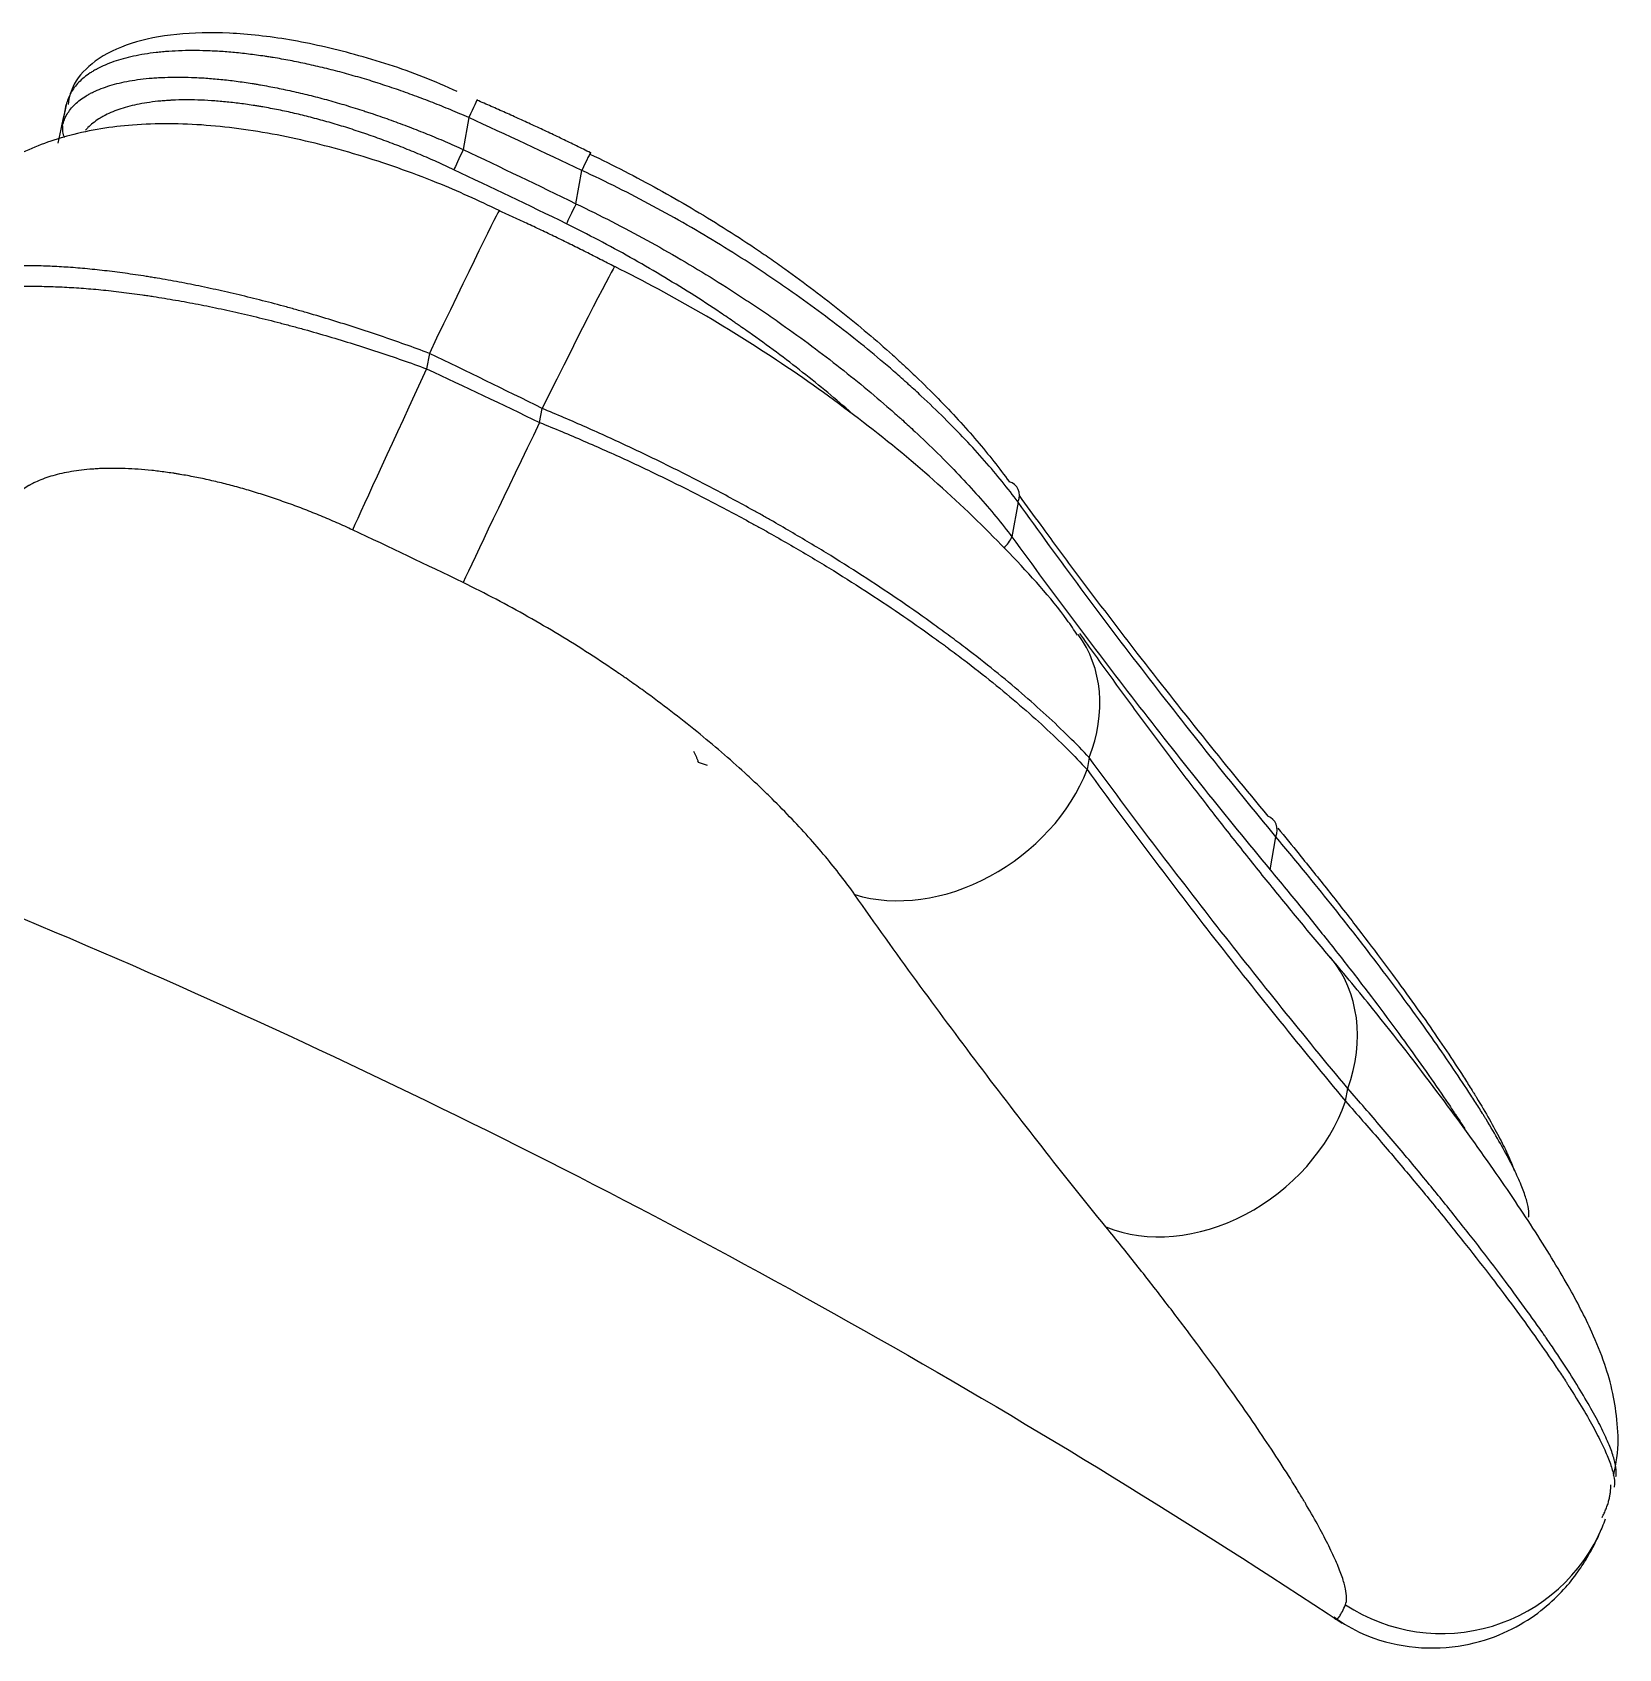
# Model space of a CAD drawing. Extents: x -2833 to -229, y 127 to 2035.
# Drawn here: x -1366.7 to -1185, y 1338.3 to 1523.3 of the extents above; entities that cross this region are included whole.
import ezdxf

# ---------------------------------------------------------------- set-up
doc = ezdxf.new("R2010")
doc.units = 0
doc.header["$LTSCALE"] = 0.5
doc.header["$MEASUREMENT"] = 0
doc.layers.get('0').update_dxf_attribs({"linetype": 'CONTINUOUS'})

msp = doc.modelspace()

# ---------------------------------------------------------------- linework, layer by layer
at = {"color": 7, "linetype": 'Continuous', "lineweight": 25}
for p, q in [((-1363.25, 1512.67), (-1362.83, 1515.05)), ((-1315.76, 1515.65), (-1315.78, 1515.62)), ((-1316.73, 1513.58), (-1317.37, 1509.93)), ((-1304.45, 1503.72), (-1303.77, 1507.54)), ((-1321.24, 1486.59), (-1321.55, 1484.82)), ((-1308.61, 1478.67), (-1308.33, 1480.29)), ((-1253.82, 1469.57), (-1254.52, 1465.58)), ((-1245.67, 1440.3), (-1245.91, 1438.93)), ((-1290.58, 1439.85), (-1290.57, 1439.85)), ((-1290.46, 1439.8), (-1289.44, 1439.44)), ((-1224.95, 1427.45), (-1224.28, 1431.24)), ((-1216.3, 1400.95), (-1216.05, 1402.41))]:
    msp.add_line(p, q, dxfattribs=at)
for centre, major_axis, ratio, start_param, end_param in [((-1316.8, 1513.38), (1.04, 2.27), 0.006993, 6.280155, 7.766995), ((-1360.78, 1512.23), (-2.44, 0.54), 0.946138, 0.046762, 0.634501), ((-1317.44, 1509.72), (1.06, 2.26), 0.007951, 1.483892, 2.766271), ((-1303.85, 1507.33), (1.07, 2.26), 0.008327, 6.281825, 7.767112), ((-1303.85, 1507.33), (1.07, 2.26), 0.008327, 5.890201, 6.281938), ((-1321.83, 1484.95), (8.62, 18.04), 0.008453, 6.276565, 7.767125), ((-1304.52, 1503.51), (-1.1, -2.24), 0.009346, 4.625623, 5.910752), ((-1308.93, 1478.65), (-8.92, -17.89), 0.009881, 3.139599, 4.625682), ((-1322.15, 1483.18), (8.43, 18.13), 0.007539, 1.483855, 2.761984), ((-1309.21, 1477.04), (8.71, 17.99), 0.008908, 1.483985, 2.764855), ((-1255.99, 1469.84), (-2.03, -1.45), 0.774776, 2.267278, 3.692732), ((-1256.69, 1465.85), (-2.02, -1.47), 0.777168, 1.614625, 2.261669), ((-1263.01, 1442.5), (-16.11, -11.84), 0.778918, 2.257477, 3.145723), ((-1263.25, 1441.13), (16.17, 11.76), 0.777343, 3.674968, 5.402844), ((-1226.45, 1431.52), (-1.92, -1.6), 0.796345, 2.211215, 3.558752), ((-1233.39, 1404.61), (-15.38, -12.77), 0.796486, 2.210801, 3.138084), ((-1233.65, 1403.15), (-15.35, -12.81), 0.797146, 0.403704, 2.208864), ((-1205.33, 1359.96), (-18.46, 7.68), 0.997587, 3.13887, 3.188231), ((-1205.33, 1359.96), (-18.46, 7.68), 0.997587, 1.381953, 3.13887)]:
    msp.add_ellipse(centre, major_axis=major_axis, ratio=ratio, start_param=start_param, end_param=end_param, dxfattribs=at)
for points, knots in [([(-1318.05, 1516.56), (-1319.33, 1517.15), (-1323.22, 1518.84), (-1329.79, 1520.92), (-1337.34, 1522.64), (-1344.26, 1523.39), (-1350.41, 1523.26), (-1355.6, 1522.22), (-1359.49, 1520.32), (-1361.97, 1517.82), (-1362.51, 1515.93), (-1362.61, 1515.09)], [0, 0, 0, 0, 0.062216, 0.188368, 0.311748, 0.435112, 0.557962, 0.684625, 0.813716, 0.923652, 1, 1, 1, 1]), ([(-1316.73, 1513.58), (-1317.42, 1513.89), (-1318.79, 1514.48), (-1320.86, 1515.31), (-1322.94, 1516.1), (-1324.33, 1516.6), (-1325.71, 1517.07), (-1326.41, 1517.3), (-1327.19, 1517.55), (-1327.28, 1517.58), (-1327.45, 1517.64), (-1327.71, 1517.72), (-1328.32, 1517.91), (-1328.84, 1518.06), (-1329.87, 1518.36), (-1331.23, 1518.75), (-1333.25, 1519.27), (-1335.24, 1519.72), (-1337.2, 1520.13), (-1338.49, 1520.35), (-1339.29, 1520.48), (-1339.45, 1520.51), (-1339.77, 1520.56), (-1339.93, 1520.58), (-1340.41, 1520.65), (-1340.72, 1520.7), (-1341.65, 1520.82), (-1342.88, 1520.97), (-1344.65, 1521.13), (-1346.35, 1521.23), (-1348, 1521.27), (-1349.58, 1521.25), (-1350.59, 1521.2), (-1351.14, 1521.16), (-1351.2, 1521.16), (-1351.33, 1521.15), (-1351.51, 1521.13), (-1351.93, 1521.1), (-1352.29, 1521.06), (-1352.98, 1520.98), (-1353.88, 1520.86), (-1355.14, 1520.62), (-1356.31, 1520.33), (-1357.39, 1520), (-1358.38, 1519.61), (-1358.98, 1519.32), (-1359.31, 1519.15), (-1359.34, 1519.13), (-1359.41, 1519.09), (-1359.52, 1519.04), (-1359.76, 1518.9), (-1359.95, 1518.78), (-1360.33, 1518.53), (-1360.8, 1518.19), (-1361.41, 1517.63), (-1361.92, 1517.04), (-1362.32, 1516.41), (-1362.63, 1515.75), (-1362.77, 1515.29), (-1362.83, 1515.05)], [0, 0, 0, 0, 0.03125, 0.0625, 0.09375, 0.125, 0.125, 0.15625, 0.15625, 0.160156, 0.160156, 0.164063, 0.171875, 0.1875, 0.1875, 0.21875, 0.25, 0.28125, 0.3125, 0.34375, 0.34375, 0.351563, 0.351563, 0.359375, 0.359375, 0.375, 0.375, 0.40625, 0.4375, 0.46875, 0.5, 0.53125, 0.5625, 0.5625, 0.566406, 0.566406, 0.570313, 0.578125, 0.59375, 0.59375, 0.625, 0.65625, 0.6875, 0.71875, 0.75, 0.78125, 0.78125, 0.785156, 0.785156, 0.789062, 0.796875, 0.8125, 0.8125, 0.84375, 0.875, 0.90625, 0.9375, 0.96875, 1, 1, 1, 1]), ([(-1363.25, 1512.67), (-1363.19, 1512.9), (-1363.06, 1513.34), (-1362.75, 1513.97), (-1362.35, 1514.56), (-1361.85, 1515.11), (-1361.24, 1515.62), (-1360.78, 1515.94), (-1360.4, 1516.17), (-1360.2, 1516.28), (-1360, 1516.39), (-1359.86, 1516.46), (-1359.79, 1516.49), (-1359.43, 1516.66), (-1358.83, 1516.92), (-1357.84, 1517.26), (-1356.76, 1517.55), (-1355.6, 1517.79), (-1354.34, 1517.98), (-1353.45, 1518.08), (-1352.75, 1518.13), (-1352.4, 1518.16), (-1352.04, 1518.17), (-1351.86, 1518.18), (-1351.79, 1518.19), (-1351.67, 1518.19), (-1351.12, 1518.21), (-1350.05, 1518.23), (-1348.48, 1518.2), (-1346.84, 1518.12), (-1345.14, 1517.97), (-1343.37, 1517.77), (-1342.15, 1517.59), (-1341.38, 1517.47), (-1341.14, 1517.43), (-1340.91, 1517.39), (-1340.75, 1517.36), (-1340.67, 1517.35), (-1340.28, 1517.28), (-1339.96, 1517.22), (-1339.01, 1517.05), (-1337.73, 1516.79), (-1335.77, 1516.35), (-1333.79, 1515.85), (-1331.79, 1515.3), (-1330.43, 1514.89), (-1329.4, 1514.57), (-1328.89, 1514.4), (-1328.37, 1514.23), (-1328.11, 1514.15), (-1328.03, 1514.12), (-1327.85, 1514.06), (-1327.08, 1513.8), (-1326.3, 1513.53), (-1324.92, 1513.03), (-1323.54, 1512.52), (-1321.48, 1511.71), (-1319.42, 1510.85), (-1318.05, 1510.24), (-1317.37, 1509.93)], [0, 0, 0, 0, 0.03125, 0.0625, 0.09375, 0.125, 0.15625, 0.1875, 0.1875, 0.203125, 0.210937, 0.210937, 0.21875, 0.21875, 0.25, 0.28125, 0.3125, 0.34375, 0.375, 0.40625, 0.40625, 0.421875, 0.429688, 0.429688, 0.433594, 0.433594, 0.4375, 0.46875, 0.5, 0.53125, 0.5625, 0.59375, 0.625, 0.625, 0.632813, 0.636719, 0.636719, 0.640625, 0.640625, 0.65625, 0.65625, 0.6875, 0.71875, 0.75, 0.78125, 0.8125, 0.8125, 0.828125, 0.835938, 0.835938, 0.839844, 0.839844, 0.84375, 0.875, 0.875, 0.90625, 0.9375, 0.96875, 1, 1, 1, 1]), ([(-1318.44, 1507.62), (-1319.08, 1507.93), (-1320.37, 1508.52), (-1322.31, 1509.36), (-1324.25, 1510.15), (-1325.55, 1510.65), (-1326.84, 1511.13), (-1327.49, 1511.37), (-1328.23, 1511.62), (-1328.31, 1511.65), (-1328.47, 1511.71), (-1328.55, 1511.73), (-1328.8, 1511.82), (-1329.28, 1511.98), (-1329.77, 1512.14), (-1330.74, 1512.45), (-1332.02, 1512.85), (-1333.91, 1513.38), (-1335.78, 1513.86), (-1337.62, 1514.29), (-1338.83, 1514.53), (-1339.73, 1514.7), (-1340.03, 1514.75), (-1340.4, 1514.82), (-1340.47, 1514.83), (-1340.62, 1514.86), (-1340.85, 1514.89), (-1341.65, 1515.03), (-1342.95, 1515.21), (-1344.61, 1515.4), (-1346.22, 1515.53), (-1347.76, 1515.61), (-1349.24, 1515.62), (-1350.19, 1515.6), (-1350.71, 1515.57), (-1350.77, 1515.57), (-1350.89, 1515.56), (-1350.94, 1515.56), (-1351.12, 1515.55), (-1351.46, 1515.53), (-1351.79, 1515.5), (-1352.44, 1515.44), (-1353.29, 1515.34), (-1354.47, 1515.14), (-1355.57, 1514.9), (-1356.58, 1514.6), (-1357.51, 1514.26), (-1358.08, 1514), (-1358.38, 1513.84), (-1358.41, 1513.83), (-1358.48, 1513.79), (-1358.58, 1513.74), (-1358.8, 1513.61), (-1358.99, 1513.5), (-1359.34, 1513.28), (-1359.78, 1512.96), (-1360.27, 1512.53), (-1360.52, 1512.25), (-1360.61, 1512.15)], [0, 0, 0, 0, 0.035036, 0.070072, 0.105108, 0.140144, 0.140144, 0.17518, 0.17518, 0.17956, 0.17956, 0.183939, 0.183939, 0.192698, 0.210216, 0.210216, 0.245253, 0.280289, 0.315325, 0.350361, 0.385397, 0.385397, 0.402915, 0.402915, 0.407294, 0.407294, 0.411674, 0.420433, 0.455469, 0.490505, 0.525541, 0.560577, 0.595613, 0.630649, 0.630649, 0.635029, 0.635029, 0.639408, 0.639408, 0.648168, 0.665686, 0.665686, 0.700722, 0.735758, 0.770794, 0.80583, 0.840866, 0.875902, 0.875902, 0.880282, 0.880282, 0.884661, 0.89342, 0.910938, 0.910938, 0.945974, 0.98101, 1, 1, 1, 1]), ([(-1313.24, 1502.93), (-1315.6, 1504.09), (-1320.93, 1506.49), (-1329.37, 1509.43), (-1338.28, 1511.68), (-1346.95, 1512.9), (-1355, 1512.97), (-1362.04, 1511.86), (-1368.13, 1509.68), (-1373.34, 1506.46), (-1377.61, 1502.19), (-1380.7, 1497.14), (-1381.74, 1493.49), (-1382.04, 1491.65)], [0, 0, 0, 0, 0.086027, 0.193202, 0.299357, 0.408533, 0.520848, 0.621144, 0.704632, 0.783062, 0.858442, 0.932664, 1, 1, 1, 1]), ([(-1302.85, 1509.41), (-1301.51, 1508.77), (-1300.19, 1508.12), (-1297.58, 1506.78), (-1296.29, 1506.09), (-1293.75, 1504.69), (-1292.49, 1503.97), (-1290.01, 1502.5), (-1287.56, 1501.01), (-1285.18, 1499.46), (-1283.85, 1498.57), (-1283.7, 1498.47), (-1283.41, 1498.27), (-1283.26, 1498.17), (-1282.82, 1497.88), (-1281.95, 1497.28), (-1281.1, 1496.68), (-1279.4, 1495.47), (-1278.3, 1494.66), (-1276.14, 1493.03), (-1275.09, 1492.22), (-1273.04, 1490.57), (-1272.04, 1489.74), (-1270.08, 1488.08), (-1269.13, 1487.25), (-1267.96, 1486.21), (-1267.62, 1485.89), (-1267.28, 1485.58), (-1267.05, 1485.37), (-1266.94, 1485.26), (-1266.37, 1484.74), (-1265.93, 1484.32), (-1264.62, 1483.07), (-1263.79, 1482.25), (-1262.18, 1480.61), (-1260.63, 1478.98), (-1259.21, 1477.37), (-1257.86, 1475.79), (-1257.21, 1475), (-1255.98, 1473.44), (-1255.4, 1472.67), (-1254.85, 1471.91)], [0, 0, 0, 0, 0.0625, 0.0625, 0.125, 0.125, 0.1875, 0.1875, 0.25, 0.3125, 0.3125, 0.320312, 0.320312, 0.328125, 0.328125, 0.34375, 0.375, 0.375, 0.4375, 0.4375, 0.5, 0.5, 0.5625, 0.5625, 0.625, 0.625, 0.640625, 0.648437, 0.648437, 0.65625, 0.65625, 0.6875, 0.6875, 0.75, 0.75, 0.8125, 0.875, 0.875, 0.9375, 0.9375, 1, 1, 1, 1]), ([(-1253.82, 1469.57), (-1254.39, 1470.34), (-1255, 1471.12), (-1256.28, 1472.69), (-1256.95, 1473.49), (-1258.36, 1475.09), (-1259.84, 1476.71), (-1261.45, 1478.36), (-1263.12, 1480.02), (-1264, 1480.86), (-1265.35, 1482.12), (-1265.81, 1482.54), (-1266.4, 1483.07), (-1266.52, 1483.18), (-1266.76, 1483.39), (-1267.11, 1483.71), (-1267.47, 1484.03), (-1268.68, 1485.09), (-1269.68, 1485.93), (-1271.71, 1487.61), (-1272.76, 1488.45), (-1274.9, 1490.11), (-1275.99, 1490.94), (-1278.24, 1492.59), (-1279.38, 1493.41), (-1281.15, 1494.63), (-1281.74, 1495.04), (-1282.65, 1495.65), (-1282.95, 1495.85), (-1283.4, 1496.15), (-1283.56, 1496.25), (-1283.86, 1496.45), (-1285.24, 1497.35), (-1287.88, 1499.02), (-1290.43, 1500.54), (-1293.01, 1502.02), (-1294.31, 1502.75), (-1296.96, 1504.17), (-1298.3, 1504.87), (-1301.01, 1506.23), (-1302.38, 1506.89), (-1303.77, 1507.54)], [0, 0, 0, 0, 0.0625, 0.0625, 0.125, 0.125, 0.1875, 0.25, 0.25, 0.3125, 0.3125, 0.34375, 0.34375, 0.351562, 0.351562, 0.359375, 0.375, 0.375, 0.4375, 0.4375, 0.5, 0.5, 0.5625, 0.5625, 0.625, 0.625, 0.65625, 0.65625, 0.671875, 0.671875, 0.679687, 0.679687, 0.6875, 0.75, 0.8125, 0.8125, 0.875, 0.875, 0.9375, 0.9375, 1, 1, 1, 1]), ([(-1304.45, 1503.72), (-1303.06, 1503.05), (-1301.69, 1502.38), (-1298.99, 1500.99), (-1297.66, 1500.28), (-1295.02, 1498.83), (-1293.72, 1498.1), (-1291.15, 1496.59), (-1288.61, 1495.06), (-1286.14, 1493.47), (-1284.61, 1492.46), (-1284.3, 1492.26), (-1283.69, 1491.85), (-1283.39, 1491.65), (-1282.49, 1491.04), (-1281.9, 1490.63), (-1280.14, 1489.4), (-1278.99, 1488.57), (-1276.75, 1486.91), (-1275.65, 1486.08), (-1273.51, 1484.41), (-1272.47, 1483.57), (-1270.43, 1481.89), (-1269.44, 1481.04), (-1268.23, 1479.98), (-1267.87, 1479.67), (-1267.51, 1479.35), (-1267.27, 1479.14), (-1267.15, 1479.03), (-1266.57, 1478.5), (-1266.1, 1478.08), (-1264.74, 1476.81), (-1263.87, 1475.98), (-1262.19, 1474.32), (-1261.38, 1473.5), (-1259.83, 1471.87), (-1259.09, 1471.06), (-1257.67, 1469.47), (-1256.99, 1468.68), (-1255.71, 1467.11), (-1255.1, 1466.34), (-1254.52, 1465.58)], [0, 0, 0, 0, 0.0625, 0.0625, 0.125, 0.125, 0.1875, 0.1875, 0.25, 0.3125, 0.3125, 0.328125, 0.328125, 0.34375, 0.34375, 0.375, 0.375, 0.4375, 0.4375, 0.5, 0.5, 0.5625, 0.5625, 0.625, 0.625, 0.640625, 0.648438, 0.648438, 0.65625, 0.65625, 0.6875, 0.6875, 0.75, 0.75, 0.8125, 0.8125, 0.875, 0.875, 0.9375, 0.9375, 1, 1, 1, 1]), ([(-1272.73, 1479.63), (-1272.78, 1479.68), (-1272.83, 1479.72), (-1273.77, 1480.54), (-1274.68, 1481.32), (-1276.55, 1482.87), (-1277.51, 1483.64), (-1279.47, 1485.19), (-1280.47, 1485.95), (-1282.52, 1487.48), (-1283.57, 1488.24), (-1284.91, 1489.19), (-1285.31, 1489.47), (-1285.72, 1489.75), (-1285.99, 1489.94), (-1286.13, 1490.04), (-1286.81, 1490.51), (-1287.36, 1490.88), (-1289.02, 1491.99), (-1291.26, 1493.45), (-1293.56, 1494.85), (-1295.88, 1496.24), (-1297.05, 1496.92), (-1299.43, 1498.25), (-1300.63, 1498.91), (-1303.07, 1500.19), (-1304.3, 1500.81), (-1305.55, 1501.43)], [0, 0, 0, 0, 0.005247, 0.005247, 0.104723, 0.104723, 0.204198, 0.204198, 0.303673, 0.303673, 0.403148, 0.403148, 0.428017, 0.440452, 0.440452, 0.452886, 0.452886, 0.502624, 0.502624, 0.602099, 0.701574, 0.701574, 0.801049, 0.801049, 0.900525, 0.900525, 1, 1, 1, 1]), ([(-1321.24, 1486.59), (-1322.17, 1486.94), (-1324.03, 1487.62), (-1326.83, 1488.59), (-1329.62, 1489.52), (-1331.48, 1490.1), (-1333.33, 1490.67), (-1334.26, 1490.95), (-1335.42, 1491.28), (-1335.65, 1491.35), (-1336.12, 1491.48), (-1336.35, 1491.55), (-1337.04, 1491.74), (-1337.5, 1491.87), (-1338.88, 1492.24), (-1340.7, 1492.72), (-1343.38, 1493.37), (-1346.02, 1493.97), (-1348.62, 1494.51), (-1350.32, 1494.83), (-1351.59, 1495.06), (-1352.01, 1495.13), (-1352.64, 1495.24), (-1352.85, 1495.27), (-1353.26, 1495.34), (-1354.29, 1495.5), (-1356.11, 1495.77), (-1358.45, 1496.07), (-1360.7, 1496.3), (-1362.87, 1496.47), (-1364.95, 1496.58), (-1366.27, 1496.61), (-1367.09, 1496.62), (-1367.25, 1496.62), (-1367.49, 1496.62), (-1367.57, 1496.62), (-1367.73, 1496.62), (-1368.12, 1496.61), (-1368.51, 1496.61), (-1369.43, 1496.59), (-1370.02, 1496.56), (-1371.16, 1496.5), (-1372.26, 1496.41), (-1373.8, 1496.22), (-1375.22, 1495.98), (-1376.52, 1495.68), (-1377.3, 1495.45), (-1377.72, 1495.31), (-1377.77, 1495.29), (-1377.86, 1495.26), (-1377.91, 1495.24), (-1378.04, 1495.19), (-1378.31, 1495.09), (-1378.56, 1494.99), (-1379.05, 1494.77), (-1379.36, 1494.62), (-1379.92, 1494.3), (-1380.44, 1493.97), (-1381.08, 1493.42), (-1381.59, 1492.83), (-1381.97, 1492.2), (-1382.13, 1491.74), (-1382.18, 1491.51)], [0, 0, 0, 0, 0.03125, 0.0625, 0.09375, 0.125, 0.125, 0.15625, 0.15625, 0.164063, 0.164063, 0.171875, 0.171875, 0.1875, 0.1875, 0.21875, 0.25, 0.28125, 0.3125, 0.34375, 0.34375, 0.359375, 0.359375, 0.367188, 0.367188, 0.375, 0.40625, 0.4375, 0.46875, 0.5, 0.53125, 0.5625, 0.5625, 0.570313, 0.570313, 0.574219, 0.574219, 0.578125, 0.59375, 0.59375, 0.625, 0.625, 0.65625, 0.6875, 0.71875, 0.75, 0.78125, 0.78125, 0.785156, 0.785156, 0.789063, 0.789063, 0.796875, 0.8125, 0.8125, 0.84375, 0.84375, 0.875, 0.90625, 0.9375, 0.96875, 1, 1, 1, 1]), ([(-1247.01, 1454.33), (-1247.4, 1454.92), (-1249.56, 1458.07), (-1254.61, 1463.65), (-1262.21, 1471.12), (-1270.8, 1478.28), (-1280.09, 1485.04), (-1289.88, 1491.21), (-1296.63, 1494.84), (-1300.01, 1496.52)], [0, 0, 0, 0, 0.038667, 0.209711, 0.375819, 0.536734, 0.696321, 0.851948, 1, 1, 1, 1]), ([(-1382.68, 1488.7), (-1382.62, 1488.94), (-1382.46, 1489.41), (-1382.08, 1490.08), (-1381.56, 1490.7), (-1380.92, 1491.27), (-1380.4, 1491.63), (-1379.83, 1491.97), (-1379.53, 1492.13), (-1379.03, 1492.36), (-1378.78, 1492.48), (-1378.51, 1492.58), (-1378.33, 1492.66), (-1378.24, 1492.69), (-1377.77, 1492.86), (-1376.98, 1493.12), (-1375.68, 1493.45), (-1374.25, 1493.73), (-1372.72, 1493.96), (-1371.61, 1494.07), (-1370.47, 1494.16), (-1369.88, 1494.2), (-1368.96, 1494.24), (-1368.49, 1494.25), (-1368.01, 1494.26), (-1367.77, 1494.27), (-1367.69, 1494.27), (-1367.53, 1494.27), (-1366.8, 1494.28), (-1365.38, 1494.27), (-1363.3, 1494.2), (-1361.13, 1494.07), (-1358.87, 1493.88), (-1356.53, 1493.62), (-1354.91, 1493.4), (-1353.88, 1493.26), (-1353.67, 1493.23), (-1353.26, 1493.17), (-1353.05, 1493.13), (-1352.42, 1493.04), (-1352, 1492.97), (-1350.73, 1492.76), (-1349.02, 1492.46), (-1346.41, 1491.96), (-1343.76, 1491.39), (-1341.07, 1490.77), (-1339.25, 1490.31), (-1337.87, 1489.95), (-1337.18, 1489.77), (-1336.48, 1489.58), (-1336.02, 1489.45), (-1335.78, 1489.39), (-1334.62, 1489.07), (-1333.69, 1488.8), (-1331.82, 1488.25), (-1329.96, 1487.68), (-1327.16, 1486.78), (-1324.35, 1485.83), (-1322.48, 1485.16), (-1321.55, 1484.82)], [0, 0, 0, 0, 0.03125, 0.0625, 0.09375, 0.125, 0.15625, 0.15625, 0.1875, 0.1875, 0.203125, 0.210938, 0.210938, 0.21875, 0.21875, 0.25, 0.28125, 0.3125, 0.34375, 0.375, 0.375, 0.40625, 0.40625, 0.421875, 0.429688, 0.429688, 0.433594, 0.433594, 0.4375, 0.46875, 0.5, 0.53125, 0.5625, 0.59375, 0.625, 0.625, 0.632813, 0.632813, 0.640625, 0.640625, 0.65625, 0.65625, 0.6875, 0.71875, 0.75, 0.78125, 0.8125, 0.8125, 0.828125, 0.835938, 0.835938, 0.84375, 0.84375, 0.875, 0.875, 0.90625, 0.9375, 0.96875, 1, 1, 1, 1]), ([(-1245.67, 1440.3), (-1246.4, 1441.09), (-1247.18, 1441.89), (-1248.82, 1443.51), (-1249.68, 1444.33), (-1251.49, 1445.99), (-1252.43, 1446.83), (-1254.4, 1448.52), (-1255.43, 1449.38), (-1257.57, 1451.11), (-1258.68, 1451.98), (-1260.12, 1453.08), (-1260.56, 1453.41), (-1261, 1453.74), (-1261.3, 1453.96), (-1261.45, 1454.07), (-1262.19, 1454.63), (-1262.8, 1455.07), (-1264.64, 1456.4), (-1265.9, 1457.28), (-1268.47, 1459.05), (-1269.79, 1459.93), (-1272.49, 1461.68), (-1273.87, 1462.56), (-1276.69, 1464.3), (-1278.14, 1465.16), (-1280.35, 1466.46), (-1281.09, 1466.89), (-1282.03, 1467.43), (-1282.22, 1467.53), (-1282.6, 1467.75), (-1282.79, 1467.86), (-1283.36, 1468.18), (-1283.74, 1468.39), (-1285.66, 1469.45), (-1287.2, 1470.29), (-1290.33, 1471.93), (-1291.91, 1472.74), (-1295.1, 1474.33), (-1296.71, 1475.11), (-1299.97, 1476.64), (-1301.62, 1477.39), (-1304.95, 1478.86), (-1306.63, 1479.58), (-1308.33, 1480.29)], [0, 0, 0, 0, 0.0625, 0.0625, 0.125, 0.125, 0.1875, 0.1875, 0.25, 0.25, 0.3125, 0.3125, 0.328125, 0.335937, 0.335937, 0.34375, 0.34375, 0.375, 0.375, 0.4375, 0.4375, 0.5, 0.5, 0.5625, 0.5625, 0.625, 0.625, 0.65625, 0.65625, 0.664062, 0.664062, 0.671875, 0.671875, 0.6875, 0.6875, 0.75, 0.75, 0.8125, 0.8125, 0.875, 0.875, 0.9375, 0.9375, 1, 1, 1, 1]), ([(-1308.61, 1478.67), (-1306.91, 1477.99), (-1305.22, 1477.28), (-1301.88, 1475.83), (-1300.23, 1475.1), (-1296.96, 1473.59), (-1295.35, 1472.82), (-1292.15, 1471.25), (-1290.56, 1470.46), (-1287.43, 1468.83), (-1285.88, 1468), (-1283.97, 1466.95), (-1283.58, 1466.74), (-1283.11, 1466.48), (-1283.01, 1466.42), (-1282.82, 1466.32), (-1282.54, 1466.16), (-1281.5, 1465.57), (-1280.57, 1465.04), (-1278.35, 1463.76), (-1276.91, 1462.9), (-1274.08, 1461.17), (-1272.7, 1460.3), (-1270, 1458.55), (-1268.68, 1457.68), (-1266.11, 1455.92), (-1264.85, 1455.04), (-1263.31, 1453.93), (-1262.86, 1453.6), (-1262.33, 1453.22), (-1262.1, 1453.05), (-1261.95, 1452.94), (-1261.88, 1452.88), (-1261.21, 1452.38), (-1260.62, 1451.94), (-1258.89, 1450.63), (-1257.78, 1449.75), (-1255.65, 1448.03), (-1254.62, 1447.17), (-1252.65, 1445.48), (-1251.71, 1444.64), (-1249.91, 1442.97), (-1249.05, 1442.15), (-1247.41, 1440.53), (-1246.64, 1439.72), (-1245.91, 1438.93)], [0, 0, 0, 0, 0.0625, 0.0625, 0.125, 0.125, 0.1875, 0.1875, 0.25, 0.25, 0.3125, 0.3125, 0.328125, 0.328125, 0.332031, 0.332031, 0.335937, 0.34375, 0.375, 0.375, 0.4375, 0.4375, 0.5, 0.5, 0.5625, 0.5625, 0.625, 0.625, 0.640625, 0.648437, 0.652344, 0.652344, 0.65625, 0.65625, 0.6875, 0.6875, 0.75, 0.75, 0.8125, 0.8125, 0.875, 0.875, 0.9375, 0.9375, 1, 1, 1, 1]), ([(-1330.03, 1466.37), (-1330.63, 1466.65), (-1331.85, 1467.2), (-1333.68, 1467.98), (-1335.51, 1468.72), (-1336.74, 1469.18), (-1337.97, 1469.62), (-1338.58, 1469.84), (-1339.28, 1470.07), (-1339.35, 1470.1), (-1339.51, 1470.15), (-1339.74, 1470.22), (-1340.27, 1470.4), (-1340.73, 1470.54), (-1341.64, 1470.82), (-1342.84, 1471.18), (-1344.62, 1471.65), (-1346.37, 1472.07), (-1348.1, 1472.44), (-1349.23, 1472.64), (-1349.93, 1472.76), (-1350.07, 1472.78), (-1350.28, 1472.82), (-1350.35, 1472.83), (-1350.49, 1472.85), (-1350.83, 1472.9), (-1351.17, 1472.95), (-1351.99, 1473.06), (-1353.05, 1473.19), (-1354.59, 1473.33), (-1356.07, 1473.41), (-1357.49, 1473.43), (-1358.4, 1473.41), (-1359.06, 1473.39), (-1359.39, 1473.37), (-1359.77, 1473.34), (-1359.93, 1473.33), (-1360.04, 1473.32), (-1360.09, 1473.32), (-1360.57, 1473.28), (-1360.98, 1473.24), (-1361.77, 1473.13), (-1362.15, 1473.07), (-1362.89, 1472.94), (-1363.61, 1472.79), (-1364.6, 1472.52), (-1365.52, 1472.21), (-1366.08, 1471.97), (-1366.48, 1471.78), (-1366.68, 1471.69), (-1366.9, 1471.57), (-1366.99, 1471.52), (-1367.05, 1471.48), (-1367.08, 1471.46), (-1367.35, 1471.31), (-1367.58, 1471.16), (-1368.01, 1470.86), (-1368.41, 1470.55), (-1368.92, 1470.04), (-1369.35, 1469.51), (-1369.7, 1468.94), (-1369.97, 1468.35), (-1370.09, 1467.93), (-1370.14, 1467.71)], [0, 0, 0, 0, 0.03125, 0.0625, 0.09375, 0.125, 0.125, 0.15625, 0.15625, 0.160156, 0.160156, 0.164062, 0.171875, 0.1875, 0.1875, 0.21875, 0.25, 0.28125, 0.3125, 0.34375, 0.34375, 0.351562, 0.351562, 0.355469, 0.355469, 0.359375, 0.375, 0.375, 0.40625, 0.4375, 0.46875, 0.5, 0.53125, 0.53125, 0.546875, 0.554687, 0.558594, 0.558594, 0.5625, 0.5625, 0.59375, 0.59375, 0.625, 0.625, 0.65625, 0.6875, 0.71875, 0.75, 0.75, 0.765625, 0.773437, 0.777344, 0.777344, 0.78125, 0.78125, 0.8125, 0.8125, 0.84375, 0.875, 0.90625, 0.9375, 0.96875, 1, 1, 1, 1]), ([(-1224.28, 1431.24), (-1226.8, 1434.28), (-1229.31, 1437.36), (-1234.29, 1443.58), (-1236.77, 1446.74), (-1244.16, 1456.31), (-1249.02, 1462.86), (-1253.82, 1469.57)], [0, 0, 0, 0, 0.25, 0.25, 0.5, 0.5, 1, 1, 1, 1]), ([(-1253.69, 1470.3), (-1252.87, 1469.16), (-1252.05, 1468.03), (-1250.01, 1465.25), (-1248.79, 1463.61), (-1246.35, 1460.33), (-1245.13, 1458.71), (-1242.67, 1455.48), (-1241.44, 1453.87), (-1237.73, 1449.08), (-1235.25, 1445.93), (-1230.25, 1439.71), (-1227.73, 1436.63), (-1225.21, 1433.6)], [0, 0, 0, 0, 0.088497, 0.088497, 0.218712, 0.218712, 0.348927, 0.348927, 0.479141, 0.479141, 0.739571, 0.739571, 1, 1, 1, 1]), ([(-1254.52, 1465.58), (-1249.7, 1458.94), (-1244.82, 1452.45), (-1237.43, 1442.92), (-1234.95, 1439.78), (-1229.97, 1433.57), (-1227.46, 1430.49), (-1224.95, 1427.45)], [0, 0, 0, 0, 0.5, 0.5, 0.75, 0.75, 1, 1, 1, 1]), ([(-1272.52, 1424.61), (-1273.02, 1425.33), (-1273.56, 1426.05), (-1274.68, 1427.5), (-1275.27, 1428.24), (-1276.51, 1429.73), (-1277.16, 1430.48), (-1278.53, 1432), (-1279.24, 1432.77), (-1280.72, 1434.31), (-1281.49, 1435.09), (-1282.69, 1436.27), (-1283.1, 1436.67), (-1283.73, 1437.26), (-1283.94, 1437.46), (-1284.36, 1437.86), (-1284.58, 1438.06), (-1285.65, 1439.05), (-1287.42, 1440.63), (-1289.29, 1442.2), (-1291.2, 1443.77), (-1292.18, 1444.55), (-1294.2, 1446.11), (-1295.23, 1446.88), (-1296.82, 1448.04), (-1297.35, 1448.42), (-1298.17, 1449), (-1298.44, 1449.19), (-1298.85, 1449.48), (-1298.99, 1449.57), (-1299.27, 1449.76), (-1300.51, 1450.62), (-1302.9, 1452.21), (-1305.21, 1453.65), (-1307.55, 1455.06), (-1308.74, 1455.76), (-1311.15, 1457.12), (-1312.37, 1457.78), (-1314.84, 1459.08), (-1316.1, 1459.72), (-1317.37, 1460.34)], [0, 0, 0, 0, 0.0625, 0.0625, 0.125, 0.125, 0.1875, 0.1875, 0.25, 0.25, 0.3125, 0.3125, 0.34375, 0.34375, 0.359375, 0.359375, 0.375, 0.375, 0.4375, 0.5, 0.5, 0.5625, 0.5625, 0.625, 0.625, 0.65625, 0.65625, 0.671875, 0.671875, 0.679687, 0.679687, 0.6875, 0.75, 0.8125, 0.8125, 0.875, 0.875, 0.9375, 0.9375, 1, 1, 1, 1]), ([(-1290.98, 1441.06), (-1290.93, 1440.95), (-1290.88, 1440.85), (-1290.79, 1440.63), (-1290.74, 1440.53), (-1290.65, 1440.32), (-1290.61, 1440.22), (-1290.55, 1440.06), (-1290.53, 1440.01), (-1290.49, 1439.91), (-1290.48, 1439.86), (-1290.46, 1439.8)], [0, 0, 0, 0, 0.25, 0.25, 0.5, 0.5, 0.75, 0.75, 0.875, 0.875, 1, 1, 1, 1]), ([(-1216.05, 1402.41), (-1221.08, 1408.47), (-1226.07, 1414.65), (-1235.94, 1427.28), (-1240.83, 1433.72), (-1245.67, 1440.3)], [0, 0, 0, 0, 0.5, 0.5, 1, 1, 1, 1]), ([(-1245.91, 1438.93), (-1241.08, 1432.3), (-1236.2, 1425.83), (-1228.8, 1416.34), (-1226.32, 1413.21), (-1221.33, 1407.03), (-1218.82, 1403.98), (-1216.3, 1400.95)], [0, 0, 0, 0, 0.5, 0.5, 0.75, 0.75, 1, 1, 1, 1]), ([(-1220.14, 1426.21), (-1220.32, 1426.44), (-1221.66, 1428.08), (-1223.05, 1429.76), (-1224.28, 1431.24)], [0, 0, 0, 0, 0.137373, 1, 1, 1, 1]), ([(-1224.08, 1432.24), (-1223.25, 1431.23), (-1221.26, 1428.8), (-1218.27, 1425.07), (-1215.16, 1421.08), (-1212.27, 1417.28), (-1210.49, 1414.88), (-1208.8, 1412.54), (-1207.98, 1411.4), (-1206.44, 1409.2), (-1205.7, 1408.13), (-1204.31, 1406.07), (-1203.66, 1405.08), (-1202.73, 1403.64), (-1202.43, 1403.17), (-1202, 1402.49), (-1201.79, 1402.15), (-1201.58, 1401.81), (-1201.44, 1401.59), (-1201.38, 1401.48), (-1200.77, 1400.49), (-1200.28, 1399.66), (-1199.39, 1398.09), (-1198.99, 1397.36), (-1198.27, 1395.97), (-1197.64, 1394.68), (-1197.17, 1393.55), (-1196.98, 1393.03), (-1196.97, 1393)], [0, 0, 0, 0, 0.054171, 0.132622, 0.211073, 0.289525, 0.367976, 0.367976, 0.446428, 0.446428, 0.524879, 0.524879, 0.60333, 0.60333, 0.642556, 0.642556, 0.662169, 0.671975, 0.671975, 0.681782, 0.681782, 0.760233, 0.760233, 0.838685, 0.838685, 0.917136, 0.995587, 1, 1, 1, 1]), ([(-1382.24, 1427.79), (-1362.9, 1420.08), (-1324.83, 1403.37), (-1269.48, 1374.42), (-1234.05, 1352.67), (-1216.69, 1341.19)], [0, 0, 0, 0, 0.333213, 0.666804, 1, 1, 1, 1]), ([(-1224.95, 1427.45), (-1223.71, 1425.97), (-1221.32, 1423.06), (-1217.95, 1418.86), (-1214.81, 1414.84), (-1212.86, 1412.28), (-1210.99, 1409.78), (-1210.1, 1408.56), (-1208.38, 1406.2), (-1207.56, 1405.04), (-1206, 1402.81), (-1205.26, 1401.73), (-1204.38, 1400.43), (-1204.21, 1400.17), (-1203.95, 1399.78), (-1203.87, 1399.66), (-1203.7, 1399.4), (-1203.32, 1398.82), (-1202.95, 1398.26), (-1202.67, 1397.82)], [0, 0, 0, 0, 0.125806, 0.251612, 0.377418, 0.503224, 0.503224, 0.62903, 0.62903, 0.754836, 0.754836, 0.880641, 0.880641, 0.912093, 0.912093, 0.927819, 0.927819, 0.943544, 1, 1, 1, 1]), ([(-1195.35, 1387.69), (-1195.33, 1387.83), (-1195.31, 1387.98), (-1195.32, 1388.45), (-1195.37, 1388.81), (-1195.57, 1389.62), (-1195.85, 1390.53), (-1196.53, 1392.18), (-1197.16, 1393.48), (-1197.88, 1394.87), (-1198.29, 1395.61), (-1199.19, 1397.18), (-1199.68, 1398.02), (-1200.29, 1399.01), (-1200.35, 1399.12), (-1200.49, 1399.34), (-1200.56, 1399.45), (-1200.77, 1399.79), (-1201.2, 1400.47), (-1201.65, 1401.18), (-1202.58, 1402.61), (-1203.24, 1403.61), (-1204.64, 1405.68), (-1205.38, 1406.75), (-1206.93, 1408.96), (-1207.75, 1410.1), (-1209.46, 1412.45), (-1211.25, 1414.86), (-1214.15, 1418.68), (-1217.12, 1422.47), (-1219.18, 1425.02), (-1220.14, 1426.21)], [0, 0, 0, 0, 0.038185, 0.038185, 0.107677, 0.107677, 0.177168, 0.24666, 0.316151, 0.316151, 0.385643, 0.385643, 0.455134, 0.455134, 0.463821, 0.463821, 0.472507, 0.472507, 0.48988, 0.524626, 0.524626, 0.594117, 0.594117, 0.663609, 0.663609, 0.7331, 0.7331, 0.802592, 0.872083, 0.941575, 1, 1, 1, 1]), ([(-1243.75, 1386.57), (-1246.2, 1389.59), (-1248.65, 1392.64), (-1253.5, 1398.83), (-1255.91, 1401.96), (-1260.71, 1408.3), (-1263.09, 1411.51), (-1267.83, 1418), (-1270.18, 1421.29), (-1272.52, 1424.61)], [0, 0, 0, 0, 0.25, 0.25, 0.5, 0.5, 0.75, 0.75, 1, 1, 1, 1]), ([(-1185.63, 1358.16), (-1185.46, 1358.84), (-1185.01, 1361), (-1185.15, 1364.27), (-1185.69, 1367.83), (-1186.71, 1371.25), (-1188.33, 1375.19), (-1190.86, 1380.04), (-1194.62, 1386.18), (-1199.62, 1393.6), (-1205.74, 1402.02), (-1211.93, 1410.06), (-1216.37, 1415.43), (-1218.07, 1417.44)], [0, 0, 0, 0, 0.019228, 0.062876, 0.111004, 0.169001, 0.24634, 0.364984, 0.504246, 0.637324, 0.776563, 0.918521, 1, 1, 1, 1]), ([(-1185.34, 1358.01), (-1185.31, 1358.16), (-1185.3, 1358.32), (-1185.31, 1358.82), (-1185.36, 1359.19), (-1185.56, 1360.04), (-1185.86, 1360.98), (-1186.57, 1362.68), (-1187.57, 1364.66), (-1188.42, 1366.16), (-1189.36, 1367.76), (-1189.87, 1368.6), (-1190.99, 1370.37), (-1191.6, 1371.3), (-1192.58, 1372.76), (-1192.92, 1373.26), (-1193.36, 1373.9), (-1193.49, 1374.09), (-1193.63, 1374.28), (-1193.71, 1374.41), (-1193.76, 1374.48), (-1193.99, 1374.8), (-1194.17, 1375.06), (-1195.1, 1376.38), (-1195.89, 1377.48), (-1197.55, 1379.74), (-1198.42, 1380.9), (-1200.24, 1383.3), (-1201.19, 1384.53), (-1203.18, 1387.06), (-1205.25, 1389.65), (-1208.59, 1393.72), (-1212.18, 1397.97), (-1214.73, 1400.91), (-1216.05, 1402.41)], [0, 0, 0, 0, 0.035214, 0.035214, 0.099533, 0.099533, 0.163852, 0.228172, 0.292491, 0.35681, 0.35681, 0.421129, 0.421129, 0.485448, 0.485448, 0.517607, 0.517607, 0.525647, 0.529667, 0.529667, 0.533687, 0.533687, 0.549767, 0.549767, 0.614086, 0.614086, 0.678405, 0.678405, 0.742724, 0.742724, 0.807043, 0.871362, 0.935681, 1, 1, 1, 1]), ([(-1216.3, 1400.95), (-1214.99, 1399.46), (-1212.43, 1396.53), (-1208.85, 1392.31), (-1205.51, 1388.27), (-1202.42, 1384.41), (-1200.52, 1381.97), (-1198.7, 1379.6), (-1197.83, 1378.45), (-1196.18, 1376.22), (-1195.39, 1375.13), (-1193.91, 1373.04), (-1193.21, 1372.04), (-1192.22, 1370.58), (-1191.9, 1370.1), (-1191.44, 1369.41), (-1191.21, 1369.06), (-1190.99, 1368.72), (-1190.85, 1368.5), (-1190.78, 1368.38), (-1190.14, 1367.38), (-1189.61, 1366.54), (-1188.66, 1364.94), (-1187.8, 1363.43), (-1186.8, 1361.45), (-1186.07, 1359.76), (-1185.78, 1358.82), (-1185.58, 1357.98), (-1185.52, 1357.61), (-1185.51, 1357.1), (-1185.53, 1356.93), (-1185.56, 1356.77)], [0, 0, 0, 0, 0.064118, 0.128236, 0.192354, 0.256472, 0.32059, 0.32059, 0.384708, 0.384708, 0.448826, 0.448826, 0.512944, 0.512944, 0.545003, 0.545003, 0.561032, 0.569047, 0.569047, 0.577062, 0.577062, 0.64118, 0.64118, 0.705298, 0.769416, 0.833534, 0.897651, 0.897651, 0.961769, 0.961769, 1, 1, 1, 1]), ([(-1216.32, 1343.32), (-1216.23, 1343.53), (-1216.19, 1343.78), (-1216.19, 1344.39), (-1216.24, 1344.74), (-1216.41, 1345.55), (-1216.66, 1346.45), (-1217.3, 1348.08), (-1218.19, 1349.99), (-1218.95, 1351.45), (-1219.79, 1353), (-1220.26, 1353.82), (-1220.83, 1354.79), (-1220.89, 1354.9), (-1221.02, 1355.12), (-1221.22, 1355.45), (-1221.69, 1356.23), (-1222.12, 1356.92), (-1223, 1358.34), (-1223.63, 1359.32), (-1224.95, 1361.35), (-1225.66, 1362.4), (-1227.14, 1364.58), (-1227.92, 1365.7), (-1229.55, 1368.01), (-1231.25, 1370.39), (-1234.03, 1374.16), (-1237.04, 1378.11), (-1240.26, 1382.24), (-1242.56, 1385.11), (-1243.75, 1386.57)], [0, 0, 0, 0, 0.0625, 0.0625, 0.125, 0.125, 0.1875, 0.25, 0.3125, 0.375, 0.375, 0.4375, 0.4375, 0.445313, 0.445313, 0.453125, 0.46875, 0.5, 0.5, 0.5625, 0.5625, 0.625, 0.625, 0.6875, 0.6875, 0.75, 0.8125, 0.875, 0.9375, 1, 1, 1, 1]), ([(-1217.61, 1341.91), (-1216.59, 1341.14), (-1214, 1339.6), (-1208.98, 1338.26), (-1203.49, 1338.32), (-1198.64, 1339.71), (-1194.89, 1341.8), (-1192.18, 1344.07), (-1190.27, 1346.22), (-1188.9, 1348.21), (-1187.83, 1350.13), (-1187.22, 1351.41), (-1186.95, 1352.11), (-1186.9, 1352.24)], [0, 0, 0, 0, 0.062984, 0.149977, 0.240072, 0.321955, 0.399899, 0.478308, 0.56237, 0.660759, 0.786138, 0.958484, 1, 1, 1, 1]), ([(-1217.52, 1341.7), (-1217.5, 1341.69), (-1217.43, 1341.64), (-1217.26, 1341.67), (-1216.99, 1341.96), (-1216.79, 1342.32), (-1216.56, 1342.76), (-1216.44, 1343.02), (-1216.32, 1343.32)], [0, 0, 0, 0, 0.048156, 0.286117, 0.524078, 0.762039, 0.762039, 1, 1, 1, 1])]:
    msp.add_open_spline(points, degree=3, knots=knots, dxfattribs=at)
for points, degree in [([(-1362.83, 1515.05), (-1363.16, 1513.54), (-1363.49, 1512.07), (-1363.8, 1510.65)], 3), ([(-1302.79, 1509.56), (-1309.21, 1512.75), (-1315.79, 1515.58)], 2), ([(-1303.77, 1507.54), (-1308.08, 1509.58), (-1312.39, 1511.6), (-1316.73, 1513.58)], 3), ([(-1317.37, 1509.93), (-1313.04, 1507.89), (-1308.74, 1505.82), (-1304.45, 1503.72)], 3), ([(-1305.55, 1501.43), (-1309.83, 1503.53), (-1314.13, 1505.59), (-1318.44, 1507.62)], 3), ([(-1300.03, 1496.51), (-1306.54, 1499.92), (-1313.25, 1502.91)], 2), ([(-1308.33, 1480.29), (-1312.62, 1482.42), (-1316.92, 1484.52), (-1321.24, 1486.59)], 3), ([(-1321.55, 1484.82), (-1317.22, 1482.8), (-1312.91, 1480.76), (-1308.61, 1478.67)], 3), ([(-1317.37, 1460.34), (-1321.57, 1462.38), (-1325.79, 1464.39), (-1330.03, 1466.37)], 3), ([(-1217.99, 1417.33), (-1232.81, 1434.9), (-1246.75, 1454.53)], 2), ([(-1186.94, 1353.3), (-1185.93, 1355.17), (-1185.93, 1357.03)], 2), ([(-1217.61, 1341.8), (-1217.58, 1341.75), (-1217.55, 1341.72), (-1217.52, 1341.7)], 3)]:
    msp.add_open_spline(points, degree=degree, dxfattribs=at)

doc.saveas('drawing.dxf')
